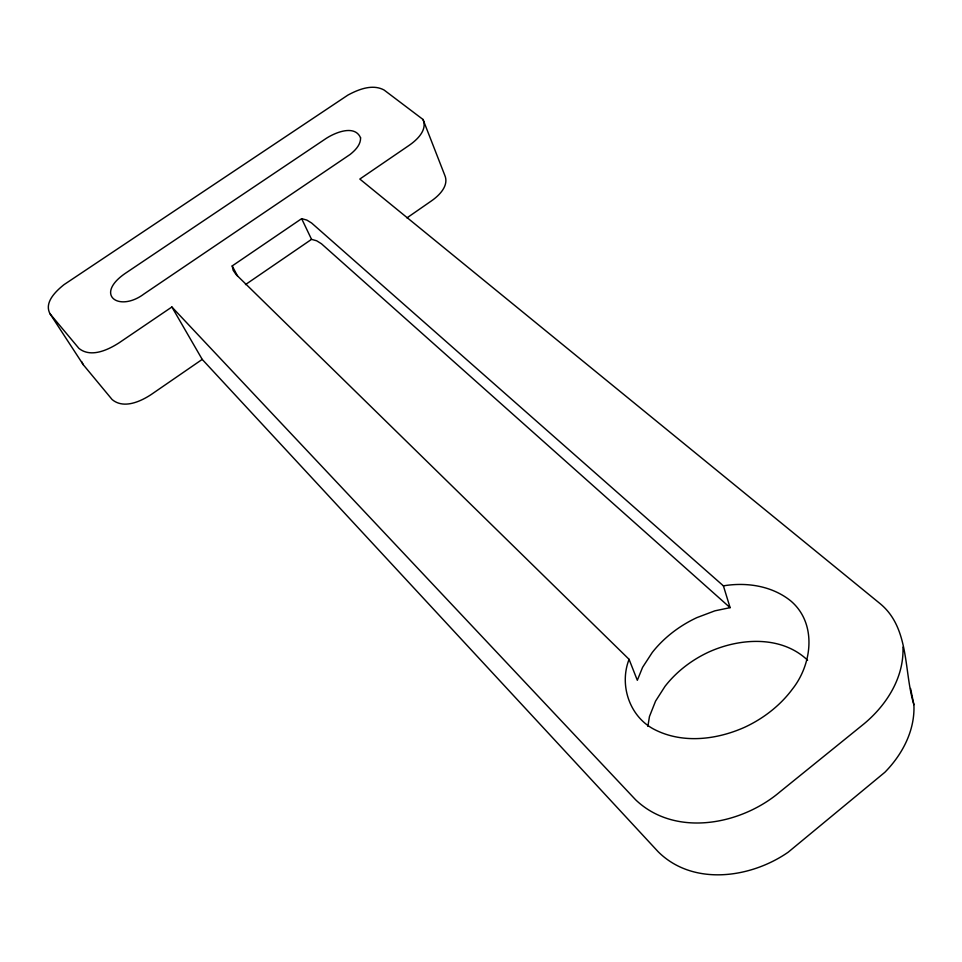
<?xml version="1.0" encoding="UTF-8"?>
<svg xmlns="http://www.w3.org/2000/svg" width="962" height="962" viewBox="0 0 962 962"><rect width="100%" height="100%" fill="white"/><g stroke="black" fill="none" stroke-linecap="round" stroke-linejoin="round"><path stroke-width="1.44" d="M423.015 119.468C427.657 130.147 416.967 139.971 408.97 145.478L359.824 179.052L880.434 603.92C909.872 628.499 903.619 671.392 913.9 704.677C915.115 730.362 902.464 754.388 884.824 772.318L788.203 852.188C750.721 878.234 692.953 886.435 658.104 851.683L202.224 359.403L171.885 306.998L119.18 342.761C108.009 349.964 90.873 358.068 78.932 348.4L50.12 313.925C43.723 302.621 55.844 291.197 64.009 284.656L347.883 95.106C358.537 89.358 372.498 83.742 384.078 90.019L423.015 119.468L444.709 175.108C449.374 185.57 439.261 195.514 431.325 200.986L406.95 217.893M902.957 647.125C904.172 677.416 886.663 704.99 864.044 723.809L779.99 791.834C741.281 824.819 675.444 837.794 635.654 799.819L171.885 306.998M647.871 726.418L649.458 716.522L655.579 701.082L665.007 686.363A111.881 95.827 -13 0 1 708.417 652.2C739.501 637.974 781.264 635.112 807.599 660.221M629.076 659.319C619.227 684.511 629.016 715.475 653.066 728.775C681.613 744.131 716.401 739.982 745.045 727.092A113.756 93.146 -16.4 0 0 792.472 689.02C812.325 663.936 817.147 623.16 790.632 600.817C771.933 585.81 746.56 581.974 723.4 585.858L311.58 222.992L306.818 220.07L301.647 218.663L232.203 265.933L233.141 270.274L236.075 274.519L629.076 659.319L637.325 680.29L642.58 667.351L652.296 652.416A114.815 96.801 -13.8 0 1 696.897 617.616L714.886 610.834L730.098 607.659L723.4 585.858M202.224 359.403L151.359 394.42C140.512 401.611 123.605 409.247 112.121 399.543L83.273 364.73L50.12 313.925M245.454 284.608L311.544 239.358L316.678 240.789L321.428 243.747L730.098 607.659M81.602 361.604L83.273 364.73M232.203 265.933L237.602 276.106M301.647 218.663L311.544 239.358M910.557 688.491L913.9 704.677M360.57 137.806C360.786 144.853 355.231 150.3 350.168 154.425L144.023 293.951C119.084 312.638 93.975 294.985 125.06 273.521L326.214 138.384C335.317 132.516 354.725 124.338 360.57 137.806"/></g></svg>
